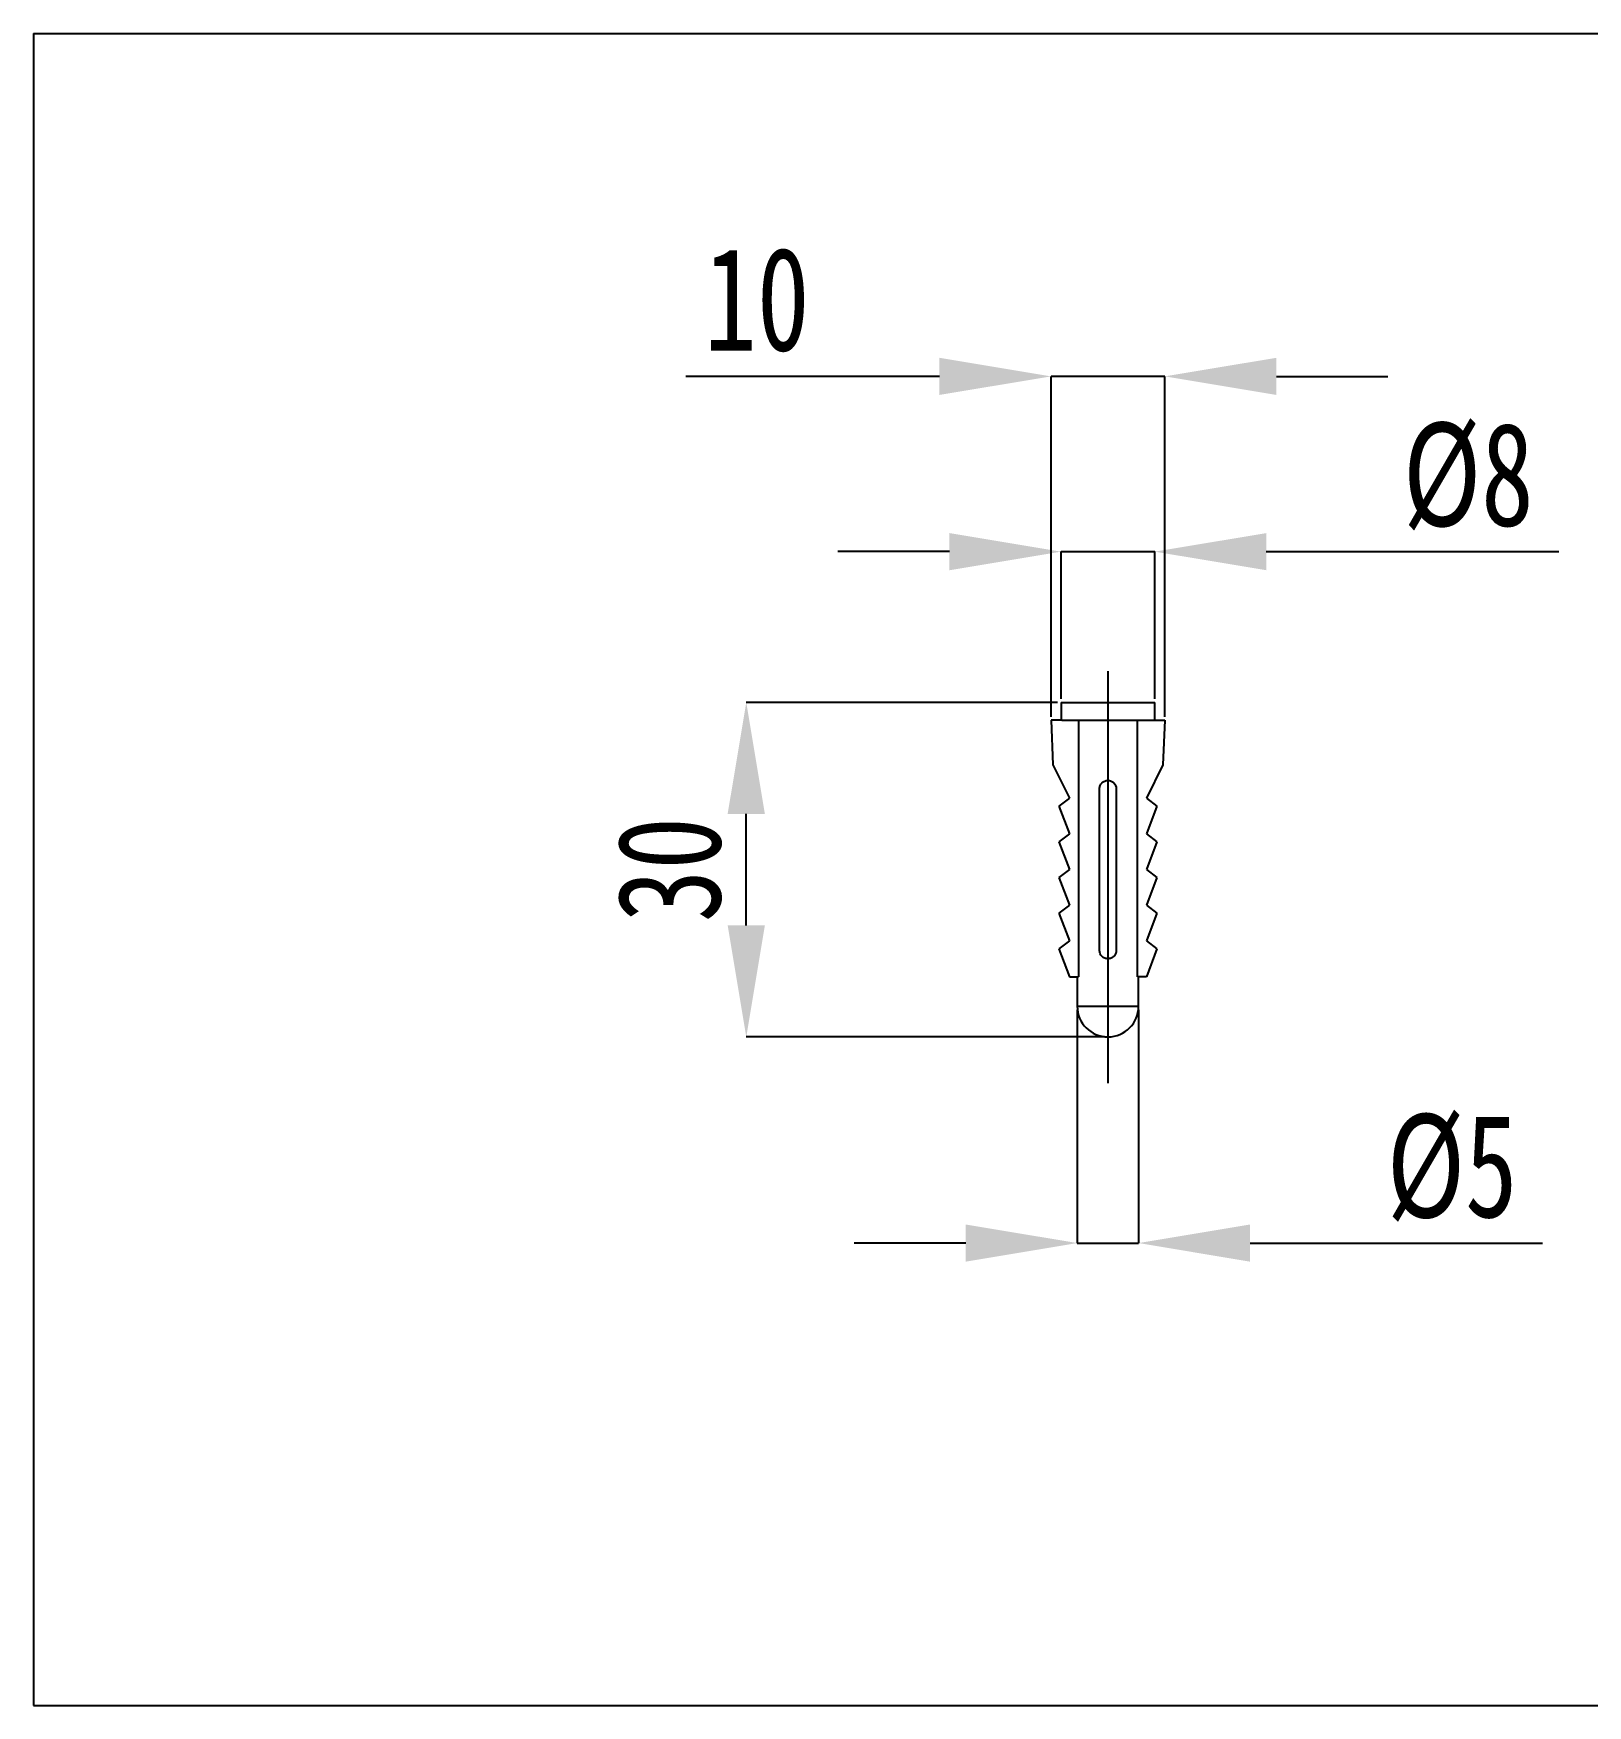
# Model space of a CAD drawing. Extents: x -7342 to 109, y -2632 to 214.
# Drawn here: x -5470.41 to -5442.55, y -2538.51 to -2508.52 of the extents above; entities that cross this region are included whole.
import ezdxf

# ---------------------------------------------------------------- set-up
doc = ezdxf.new("R2010")
doc.units = 0
doc.header["$LTSCALE"] = 7
doc.linetypes.add('CENTER', pattern=[2, 1.25, -0.25, 0.25, -0.25])
doc.layers.get('0').update_dxf_attribs({"color": 2, "linetype": 'CONTINUOUS'})
doc.layers.get('Defpoints').update_dxf_attribs({"linetype": 'CONTINUOUS'})
doc.layers.add('CENTER_LINE', color=1, linetype='CENTER')
doc.layers.add('DIM', color=2, linetype='CONTINUOUS')
doc.styles.add('SLDTEXTSTYLE3', font='TXT', dxfattribs={"width": 0.75})
doc.dimstyles.new('SLDDIMSTYLE2', dxfattribs={"dimtxt": 1.852083, "dimasz": 2, "dimexe": 0, "dimexo": 0.0625, "dimgap": 0.463021, "dimtad": 1, "dimdec": 0, "dimlfac": 5, "dimrnd": 1e-09, "dimzin": 12, "dimdsep": 46, "dimtxsty": 'SLDTEXTSTYLE3', "dimsah": 1, "dimcen": 0.09, "dimadec": 0, "dimazin": 3, "dimtfac": 1, "dimtdec": 0, "dimtmove": 0, "dimatfit": 0, "dimfxl": 1, "dimfrac": 2, "dimtolj": 1, "dimtzin": 12, "dimarcsym": 0})

# ---------------------------------------------------------------- blocks, each defined once
blk = doc.blocks.new('*D48')
at = {"layer": 'Defpoints', "color": 0, "transparency": 16777216}
for p in [(-5457.634, -2520.52), (-5451.991, -2520.52), (-5451.151, -2526.52)]:
    blk.add_point(p, dxfattribs=at)
at = {"layer": 'DIM', "color": 0, "lineweight": -2, "transparency": 16777216}
for p, q in [((-5452.053, -2520.52), (-5457.634, -2520.52)), ((-5457.634, -2524.52), (-5457.634, -2522.52)), ((-5451.213, -2526.52), (-5457.634, -2526.52))]:
    blk.add_line(p, q, dxfattribs=at)
at = {"layer": 'DIM', "color": 0, "transparency": 16777216}
for points in [[(-5457.968, -2522.52), (-5457.301, -2522.52), (-5457.634, -2520.52)], [(-5457.968, -2524.52), (-5457.301, -2524.52), (-5457.634, -2526.52)]]:
    blk.add_solid(points, dxfattribs=at)
at = {"layer": 'DIM', "color": 0, "transparency": 16777216, "insert": (-5459.95, -2523.52), "char_height": 1.8521, "attachment_point": 2, "rotation": 90, "style": 'SLDTEXTSTYLE3'}
blk.add_mtext('\\A1;30', dxfattribs=at)
blk = doc.blocks.new('*D49')
at = {"layer": 'Defpoints', "color": 0, "transparency": 16777216}
for p in [(-5451.991, -2517.817), (-5451.991, -2520.52), (-5450.311, -2520.52)]:
    blk.add_point(p, dxfattribs=at)
at = {"layer": 'DIM', "color": 0, "lineweight": -2, "transparency": 16777216}
for p, q in [((-5453.991, -2517.817), (-5455.991, -2517.817)), ((-5451.991, -2520.458), (-5451.991, -2517.817)), ((-5451.991, -2517.817), (-5450.311, -2517.817)), ((-5450.311, -2520.458), (-5450.311, -2517.817)), ((-5448.311, -2517.817), (-5443.069, -2517.817))]:
    blk.add_line(p, q, dxfattribs=at)
at = {"layer": 'DIM', "color": 0, "transparency": 16777216}
for points in [[(-5453.991, -2517.484), (-5453.991, -2518.15), (-5451.991, -2517.817)], [(-5448.311, -2517.484), (-5448.311, -2518.15), (-5450.311, -2517.817)]]:
    blk.add_solid(points, dxfattribs=at)
at = {"layer": 'DIM', "color": 0, "transparency": 16777216, "insert": (-5444.69, -2515.502), "char_height": 1.8521, "attachment_point": 2, "style": 'SLDTEXTSTYLE3'}
blk.add_mtext('\\A1;%%c8', dxfattribs=at)
blk = doc.blocks.new('*D50')
at = {"layer": 'Defpoints', "color": 0, "transparency": 16777216}
for p in [(-5450.131, -2514.673), (-5452.171, -2520.84), (-5450.131, -2520.84)]:
    blk.add_point(p, dxfattribs=at)
at = {"layer": 'DIM', "color": 0, "lineweight": -2, "transparency": 16777216}
for p, q in [((-5454.171, -2514.673), (-5458.717, -2514.673)), ((-5452.171, -2520.778), (-5452.171, -2514.673)), ((-5450.131, -2514.673), (-5452.171, -2514.673)), ((-5450.131, -2520.778), (-5450.131, -2514.673)), ((-5448.131, -2514.673), (-5446.131, -2514.673))]:
    blk.add_line(p, q, dxfattribs=at)
at = {"layer": 'DIM', "color": 0, "transparency": 16777216}
for points in [[(-5454.171, -2514.34), (-5454.171, -2515.006), (-5452.171, -2514.673)], [(-5448.131, -2514.34), (-5448.131, -2515.006), (-5450.131, -2514.673)]]:
    blk.add_solid(points, dxfattribs=at)
at = {"layer": 'DIM', "color": 0, "transparency": 16777216, "insert": (-5457.444, -2512.358), "char_height": 1.8521, "attachment_point": 2, "style": 'SLDTEXTSTYLE3'}
blk.add_mtext('\\A1;10', dxfattribs=at)
blk = doc.blocks.new('*D51')
at = {"layer": 'Defpoints', "color": 0, "transparency": 16777216}
for p in [(-5451.701, -2525.97), (-5450.601, -2525.97), (-5451.701, -2530.218)]:
    blk.add_point(p, dxfattribs=at)
at = {"layer": 'DIM', "color": 0, "lineweight": -2, "transparency": 16777216}
for p, q in [((-5451.701, -2526.033), (-5451.701, -2530.218)), ((-5450.601, -2526.033), (-5450.601, -2530.218)), ((-5453.701, -2530.218), (-5455.701, -2530.218)), ((-5451.701, -2530.218), (-5450.601, -2530.218)), ((-5448.601, -2530.218), (-5443.359, -2530.218))]:
    blk.add_line(p, q, dxfattribs=at)
at = {"layer": 'DIM', "color": 0, "transparency": 16777216}
for points in [[(-5453.701, -2529.885), (-5453.701, -2530.552), (-5451.701, -2530.218)], [(-5448.601, -2529.885), (-5448.601, -2530.552), (-5450.601, -2530.218)]]:
    blk.add_solid(points, dxfattribs=at)
at = {"layer": 'DIM', "color": 0, "transparency": 16777216, "insert": (-5444.98, -2527.903), "char_height": 1.8521, "attachment_point": 2, "style": 'SLDTEXTSTYLE3'}
blk.add_mtext('\\A1;%%c5', dxfattribs=at)

msp = doc.modelspace()

# ---------------------------------------------------------------- linework, layer by layer
at = {"color": 7, "linetype": 'Continuous', "lineweight": 25}
for p, q in [((-5451.991, -2520.52), (-5451.991, -2520.84)), ((-5451.991, -2520.52), (-5451.151, -2520.52)), ((-5451.151, -2520.52), (-5450.311, -2520.52)), ((-5450.311, -2520.84), (-5450.311, -2520.52)), ((-5452.171, -2520.84), (-5452.136, -2521.64)), ((-5451.978, -2520.84), (-5452.171, -2520.84)), ((-5451.978, -2520.84), (-5450.322, -2520.84)), ((-5450.619, -2525.44), (-5450.619, -2520.84)), ((-5450.322, -2520.84), (-5450.131, -2520.84)), ((-5450.131, -2520.84), (-5450.165, -2521.64)), ((-5452.136, -2521.64), (-5451.841, -2522.24)), ((-5450.165, -2521.64), (-5450.461, -2522.24)), ((-5451.841, -2522.24), (-5452.031, -2522.38)), ((-5451.301, -2524.97), (-5451.301, -2522.07)), ((-5451.001, -2522.07), (-5451.001, -2524.97)), ((-5450.461, -2522.24), (-5450.271, -2522.38)), ((-5452.031, -2522.38), (-5451.841, -2522.88)), ((-5450.271, -2522.38), (-5450.461, -2522.88)), ((-5451.841, -2522.88), (-5452.031, -2523.02)), ((-5452.031, -2523.02), (-5451.841, -2523.52)), ((-5450.461, -2522.88), (-5450.271, -2523.02)), ((-5450.271, -2523.02), (-5450.461, -2523.52)), ((-5451.841, -2523.52), (-5452.031, -2523.66)), ((-5452.031, -2523.66), (-5451.841, -2524.16)), ((-5450.461, -2523.52), (-5450.271, -2523.66)), ((-5450.271, -2523.66), (-5450.461, -2524.16)), ((-5451.841, -2524.16), (-5452.031, -2524.3)), ((-5452.031, -2524.3), (-5451.841, -2524.8)), ((-5450.461, -2524.16), (-5450.271, -2524.3)), ((-5450.271, -2524.3), (-5450.461, -2524.8)), ((-5451.841, -2524.8), (-5452.031, -2524.94)), ((-5452.031, -2524.94), (-5451.841, -2525.44)), ((-5450.461, -2524.8), (-5450.271, -2524.94)), ((-5450.271, -2524.94), (-5450.461, -2525.44)), ((-5451.841, -2525.44), (-5451.68, -2525.44)), ((-5451.701, -2525.44), (-5451.701, -2525.97)), ((-5450.461, -2525.44), (-5450.619, -2525.44)), ((-5450.601, -2525.97), (-5450.601, -2525.44))]:
    msp.add_line(p, q, dxfattribs=at)
at = {"color": 8, "linetype": 'Continuous', "lineweight": 25}
for p, q in [((-5451.701, -2525.97), (-5451.151, -2525.97)), ((-5451.151, -2525.97), (-5450.601, -2525.97))]:
    msp.add_line(p, q, dxfattribs=at)
at = {"color": 7, "linetype": 'Continuous', "lineweight": 25}
msp.add_arc((-5451.151, -2525.97), 0.55, 180, 0, dxfattribs=at)
msp.add_ellipse((-5451.151, -2638.35), major_axis=(-0.019, 368.306), ratio=0.001492, start_param=1.246065, end_param=1.259215, dxfattribs=at)
for points in [[(-5451.301, -2522.07), (-5451.301, -2522.05), (-5451.297, -2522.031), (-5451.282, -2521.994), (-5451.27, -2521.978), (-5451.243, -2521.95), (-5451.226, -2521.939), (-5451.19, -2521.924), (-5451.17, -2521.92), (-5451.131, -2521.92), (-5451.111, -2521.924), (-5451.075, -2521.939), (-5451.058, -2521.95), (-5451.017, -2521.992), (-5451.001, -2522.03), (-5451.001, -2522.07)], [(-5451.001, -2524.97), (-5451.001, -2524.99), (-5451.004, -2525.009), (-5451.02, -2525.046), (-5451.031, -2525.062), (-5451.058, -2525.09), (-5451.075, -2525.101), (-5451.111, -2525.116), (-5451.131, -2525.12), (-5451.17, -2525.12), (-5451.19, -2525.116), (-5451.226, -2525.101), (-5451.243, -2525.09), (-5451.284, -2525.048), (-5451.301, -2525.01), (-5451.301, -2524.97)]]:
    msp.add_open_spline(points, degree=3, knots=[0, 0, 0, 0, 0.125, 0.125, 0.25, 0.25, 0.375, 0.375, 0.5, 0.5, 0.625, 0.625, 0.75, 0.75, 1, 1, 1, 1], dxfattribs=at)
at = {"layer": 'CENTER_LINE'}
msp.add_line((-5451.151, -2519.959), (-5451.151, -2527.352), dxfattribs=at)
at = {"layer": 'DIM'}
for p, q in [((-5470.413, -2508.522), (-5362.797, -2508.522)), ((-5470.413, -2508.522), (-5470.413, -2538.514)), ((-5451.701, -2525.97), (-5450.601, -2525.97)), ((-5470.413, -2538.514), (-5362.797, -2538.514))]:
    msp.add_line(p, q, dxfattribs=at)
msp.add_arc((-5451.151, -2525.97), 0.55, 180, 0, dxfattribs=at)

# ---------------------------------------------------------------- dimensions: what is measured, and where the dimension line sits
dim = msp.add_linear_dim(base=(-5450.131, -2514.673), p1=(-5452.171, -2520.84), p2=(-5450.131, -2520.84), dimstyle='SLDDIMSTYLE2', dxfattribs=at)
dim.commit()
dim.dimension.update_dxf_attribs({"geometry": '*D50', "text_midpoint": (-5457.444, -2514.673), "dimtype": 160})
for base, p1, p2, picture, middle in [((-5451.991, -2517.817), (-5450.311, -2520.52), (-5451.991, -2520.52), '*D49', (-5444.69, -2517.817)), ((-5451.700543459, -2530.218404803), (-5450.600543459, -2525.970005927), (-5451.700543459, -2525.970005927), '*D51', (-5444.979970543, -2530.218404803))]:
    dim = msp.add_linear_dim(base=base, p1=p1, p2=p2, text='%%c<>', dimstyle='SLDDIMSTYLE2', dxfattribs=at)
    dim.commit()
    dim.dimension.update_dxf_attribs({"geometry": picture, "text_midpoint": middle, "dimtype": 160})
dim = msp.add_linear_dim(base=(-5457.634, -2520.52), p1=(-5451.151, -2526.52), p2=(-5451.991, -2520.52), angle=90, dimstyle='SLDDIMSTYLE2', dxfattribs=at)
dim.commit()
dim.dimension.update_dxf_attribs({"geometry": '*D48', "text_midpoint": (-5457.634, -2523.52), "dimtype": 160})

doc.saveas('drawing.dxf')
